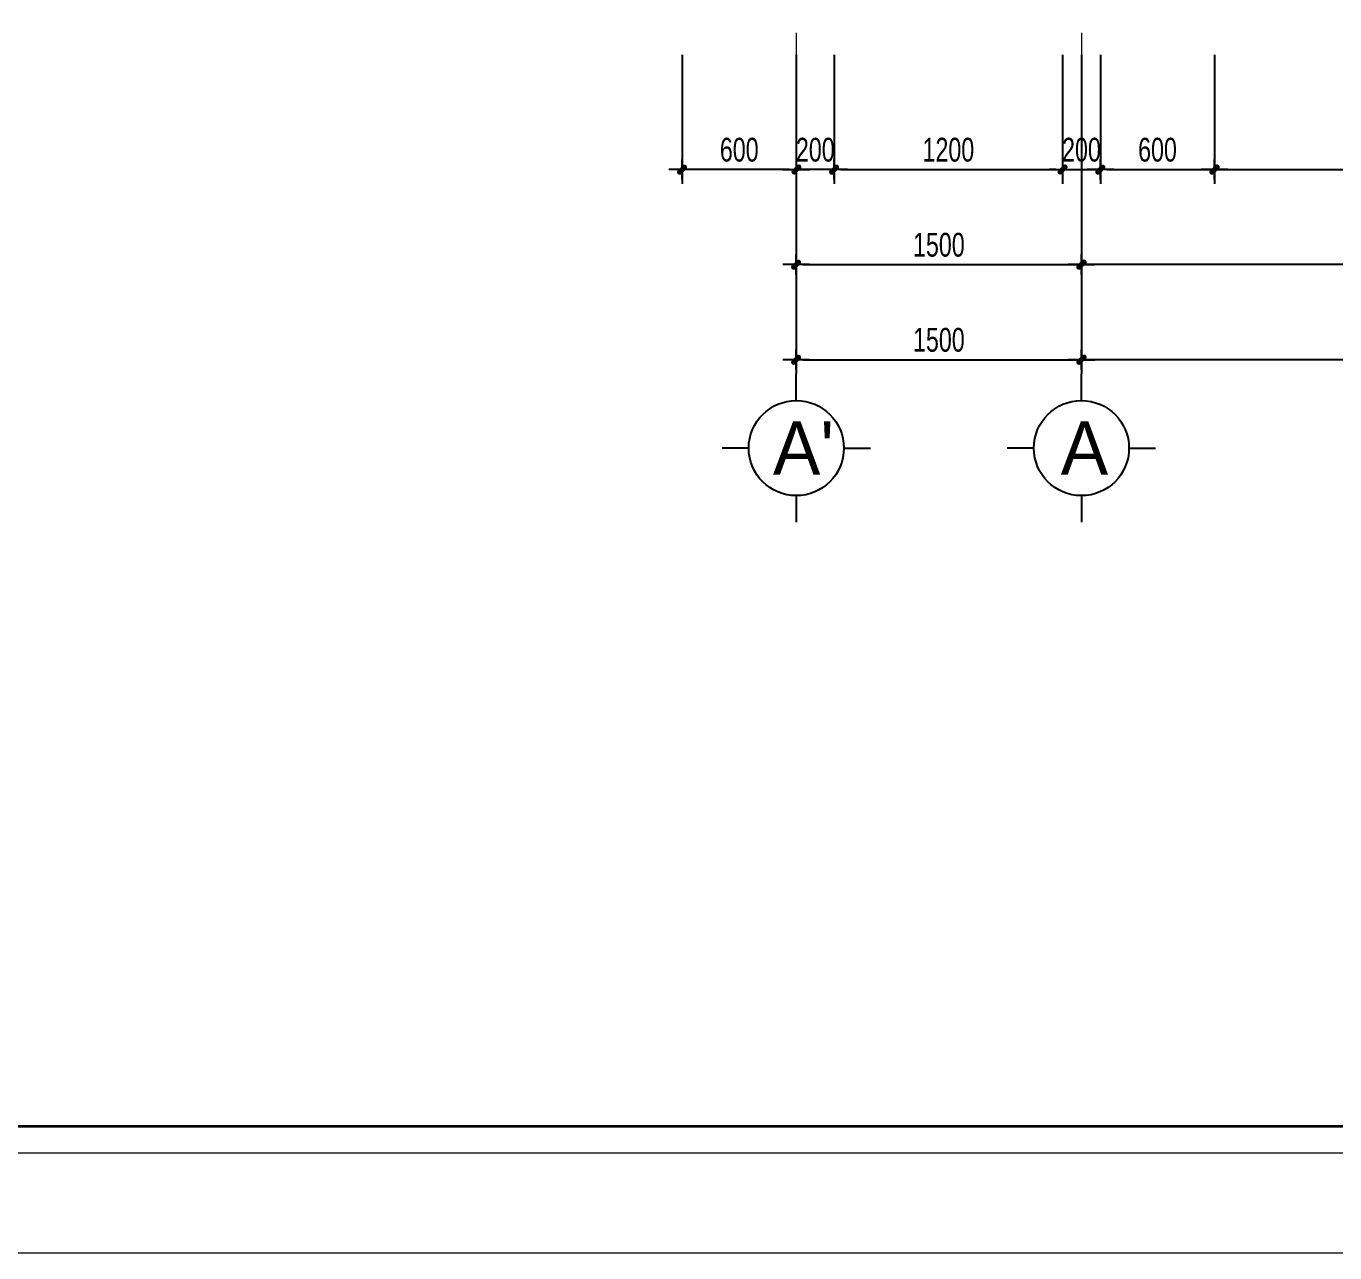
# Model space of a CAD drawing. Header units: inches. Extents: x 88947 to 296847, y 35049 to 161062.
# Drawn here: x 214185 to 221069, y 140060 to 146512 of the extents above; entities that cross this region are included whole.
import ezdxf
from ezdxf.enums import TextEntityAlignment as Align

# ---------------------------------------------------------------- set-up
doc = ezdxf.new("R2010")
doc.units = ezdxf.units.IN
doc.header["$MEASUREMENT"] = 0
doc.header["$PDMODE"] = 1
doc.linetypes.add('ACAD_ISO03W100', pattern=[30, 12, -18])
doc.linetypes.add('CENTER', pattern=[50.8, 31.75, -6.35, 6.35, -6.35])
for name, color, linetype, lineweight in [('A-Dims', 145, 'Continuous', 25), ('A-Text', 30, 'Continuous', 9), ('A-Wall', 2, 'Continuous', 35), ('DIM', 7, 'Continuous', 25), ('GHICHU', 40, 'Continuous', 18), ('KHUNG 2', 144, 'Continuous', 18), ('NETMANH', 192, 'Continuous', 18), ('TRUC', 252, 'ACAD_ISO03W100', 13)]:
    doc.layers.add(name, color=color, linetype=linetype, lineweight=lineweight)
doc.styles.add('FRANKO', font='VFRANKO.TTF')
doc.styles.add('VHELVEN', font='VHELVEN.TTF')
doc.styles.add('VNI-HELVE-CONDENSE', font='VNARIAL.TTF', dxfattribs={"width": 0.7})
doc.dimstyles.new('TAS-100', dxfattribs={"dimscale": 50, "dimtxt": 2.5, "dimasz": 0.7, "dimexe": 1.5, "dimexo": 1.5, "dimgap": 0.8, "dimtad": 1, "dimdec": 0, "dimzin": 3, "dimdsep": 46, "dimtxsty": 'VNI-HELVE-CONDENSE', "dimblk": 'TICK', "dimcen": 2.5, "dimclrt": 71, "dimazin": 2, "dimtfac": 0.75, "dimtdec": 0, "dimtix": 1, "dimtmove": 2, "dimatfit": 2, "dimldrblk": 'TICK123', "dimfxl": 1.5, "dimtolj": 1, "dimtzin": 0, "dimarcsym": 0})

# ---------------------------------------------------------------- blocks, each defined once
blk = doc.blocks.new('TICK')
at = {"layer": 'A-Dims', "color": 1}
for p, q in [((-2, 0), (2, 0)), ((0, 1.5), (0, -1.5))]:
    blk.add_line(p, q, dxfattribs=at)
at = {"layer": 'A-Dims', "color": 1, "const_width": 0.788}
blk.add_lwpolyline([(-0.33, -0.35), (0.38, 0.38)], dxfattribs=at)
at = {"layer": 'A-Dims', "color": 1, "const_width": 0.394}
for points in [[(0.24, 0.52, -0.414214), (0.52, 0.52, -1)], [(0.52, 0.52, -0.414214), (0.52, 0.24, -1)], [(-0.47, -0.21, 0.414214), (-0.47, -0.49, 1)], [(-0.47, -0.49, 0.414214), (-0.19, -0.49, 1)]]:
    blk.add_lwpolyline(points, format="xyb", dxfattribs=at)
blk = doc.blocks.new('*D1145')
at = {"layer": 'Defpoints', "color": 0}
for p in [(219635.8, 146436), (219835.8, 146436), (219835.8, 145757.5)]:
    blk.add_point(p, dxfattribs=at)
at = {"layer": 'DIM', "color": 0, "lineweight": -2}
for p, q in [((219635.8, 146361), (219635.8, 145682.5)), ((219835.8, 146361), (219835.8, 145682.5)), ((219600.8, 145757.5), (219565.8, 145757.5)), ((219635.8, 145757.5), (219835.8, 145757.5)), ((219870.8, 145757.5), (219905.8, 145757.5))]:
    blk.add_line(p, q, dxfattribs=at)
at = {"layer": 'DIM', "color": 0, "lineweight": -2, "xscale": 35, "yscale": 35, "zscale": 35}
blk.add_blockref('TICK', (219635.8, 145757.5), dxfattribs=at)
at = {"layer": 'DIM', "color": 0, "lineweight": -2, "xscale": 35, "yscale": 35, "zscale": 35, "rotation": 180}
blk.add_blockref('TICK', (219835.8, 145757.5), dxfattribs=at)
at = {"layer": 'DIM', "color": 71, "insert": (219735.8, 145861.3), "char_height": 125, "attachment_point": 5, "style": 'VNI-HELVE-CONDENSE'}
blk.add_mtext('\\A1;200', dxfattribs=at)
blk = doc.blocks.new('TICK123')
at = {"layer": 'A-Dims', "color": 1}
blk.add_lwpolyline([(0.05, 0, 0, 0.84, 0), (-2.11, 0, 8.4, 8.4, 0)], format="xyseb", dxfattribs=at)
blk = doc.blocks.new('*D1146')
at = {"layer": 'Defpoints', "color": 0}
for p in [(219835.8, 146436), (220435.8, 146436), (220435.8, 145757.5)]:
    blk.add_point(p, dxfattribs=at)
at = {"layer": 'DIM', "color": 0, "lineweight": -2}
for p, q in [((219835.8, 146361), (219835.8, 145682.5)), ((220435.8, 146361), (220435.8, 145682.5)), ((219870.8, 145757.5), (220400.8, 145757.5))]:
    blk.add_line(p, q, dxfattribs=at)
at = {"layer": 'DIM', "color": 0, "lineweight": -2, "xscale": 35, "yscale": 35, "zscale": 35, "rotation": 180}
blk.add_blockref('TICK', (219835.8, 145757.5), dxfattribs=at)
at = {"layer": 'DIM', "color": 0, "lineweight": -2, "xscale": 35, "yscale": 35, "zscale": 35}
blk.add_blockref('TICK', (220435.8, 145757.5), dxfattribs=at)
at = {"layer": 'DIM', "color": 71, "insert": (220135.8, 145861.3), "char_height": 125, "attachment_point": 5, "style": 'VNI-HELVE-CONDENSE'}
blk.add_mtext('\\A1;600', dxfattribs=at)
blk = doc.blocks.new('*D1156')
at = {"layer": 'Defpoints', "color": 0}
for p in [(219735.8, 146436), (224735.8, 146436), (219735.8, 145257.5)]:
    blk.add_point(p, dxfattribs=at)
at = {"layer": 'DIM', "color": 0, "lineweight": -2}
for p, q in [((219735.8, 146361), (219735.8, 145182.5)), ((224735.8, 146361), (224735.8, 145182.5)), ((224700.8, 145257.5), (219770.8, 145257.5))]:
    blk.add_line(p, q, dxfattribs=at)
at = {"layer": 'DIM', "color": 0, "lineweight": -2, "xscale": 35, "yscale": 35, "zscale": 35, "rotation": 180}
blk.add_blockref('TICK', (219735.8, 145257.5), dxfattribs=at)
at = {"layer": 'DIM', "color": 0, "lineweight": -2, "xscale": 35, "yscale": 35, "zscale": 35}
blk.add_blockref('TICK', (224735.8, 145257.5), dxfattribs=at)
at = {"layer": 'DIM', "color": 71, "insert": (222235.8, 145361.3), "char_height": 125, "attachment_point": 5, "style": 'VNI-HELVE-CONDENSE'}
blk.add_mtext('\\A1;5000', dxfattribs=at)
blk = doc.blocks.new('*D1157')
at = {"layer": 'Defpoints', "color": 0}
for p in [(219735.8, 146436), (226235.8, 146436), (219735.8, 144757.5)]:
    blk.add_point(p, dxfattribs=at)
at = {"layer": 'DIM', "color": 0, "lineweight": -2}
for p, q in [((219735.8, 146361), (219735.8, 144682.5)), ((226235.8, 146361), (226235.8, 144682.5)), ((226200.8, 144757.5), (219770.8, 144757.5))]:
    blk.add_line(p, q, dxfattribs=at)
at = {"layer": 'DIM', "color": 0, "lineweight": -2, "xscale": 35, "yscale": 35, "zscale": 35, "rotation": 180}
blk.add_blockref('TICK', (219735.8, 144757.5), dxfattribs=at)
at = {"layer": 'DIM', "color": 0, "lineweight": -2, "xscale": 35, "yscale": 35, "zscale": 35}
blk.add_blockref('TICK', (226235.8, 144757.5), dxfattribs=at)
at = {"layer": 'DIM', "color": 71, "insert": (222985.8, 144861.3), "char_height": 125, "attachment_point": 5, "style": 'VNI-HELVE-CONDENSE'}
blk.add_mtext('\\A1;6500', dxfattribs=at)
blk = doc.blocks.new('khung ten')
at = {"layer": 'A-Wall', "ltscale": 0.7}
blk.add_lwpolyline([(267204.1, -219099.4), (305804.1, -219099.4), (305804.1, -190799.4), (267204.1, -190799.4)], close=True, dxfattribs=at)
at = {"layer": 'KHUNG 2', "ltscale": 0.7}
blk.add_lwpolyline([(267004.1, -219299.4), (306004.1, -219299.4), (306004.1, -190599.4), (267004.1, -190599.4)], close=True, dxfattribs=at)
at = {"layer": 'NETMANH', "ltscale": 0.7}
blk.add_lwpolyline([(265004.1, -220042.3), (307004.1, -220042.3), (307004.1, -190342.3), (265004.1, -190342.3)], close=True, dxfattribs=at)
blk = doc.blocks.new('TRUCCOT')
for p, q in [((0, -140), (0, 0)), ((-250, -390), (-390, -390)), ((250, -390), (390, -390)), ((0, -640), (0, -780))]:
    blk.add_line(p, q)
blk.add_circle((0, -390), 250)
at = {"layer": 'GHICHU', "style": 'VHELVEN'}
blk.add_attdef('TRUC', text='', height=280, dxfattribs=at).set_placement((0, -390), align=Align.MIDDLE_CENTER)
blk = doc.blocks.new('*D2431')
at = {"layer": 'Defpoints', "color": 0}
for p in [(218435.8, 146436), (219635.8, 146436), (219635.8, 145757.5)]:
    blk.add_point(p, dxfattribs=at)
at = {"layer": 'DIM', "color": 0, "lineweight": -2}
for p, q in [((218435.8, 146361), (218435.8, 145682.5)), ((219635.8, 146361), (219635.8, 145682.5)), ((218470.8, 145757.5), (219600.8, 145757.5))]:
    blk.add_line(p, q, dxfattribs=at)
at = {"layer": 'DIM', "color": 0, "lineweight": -2, "xscale": 35, "yscale": 35, "zscale": 35, "rotation": 180}
blk.add_blockref('TICK', (218435.8, 145757.5), dxfattribs=at)
at = {"layer": 'DIM', "color": 0, "lineweight": -2, "xscale": 35, "yscale": 35, "zscale": 35}
blk.add_blockref('TICK', (219635.8, 145757.5), dxfattribs=at)
at = {"layer": 'DIM', "color": 71, "insert": (219035.8, 145861.3), "char_height": 125, "attachment_point": 5, "style": 'VNI-HELVE-CONDENSE'}
blk.add_mtext('\\A1;1200', dxfattribs=at)
blk = doc.blocks.new('*D2432')
at = {"layer": 'Defpoints', "color": 0}
for p in [(218235.8, 146436), (218435.8, 146436), (218235.8, 145757.5)]:
    blk.add_point(p, dxfattribs=at)
at = {"layer": 'DIM', "color": 0, "lineweight": -2}
for p, q in [((218235.8, 146361), (218235.8, 145682.5)), ((218435.8, 146361), (218435.8, 145682.5)), ((218200.8, 145757.5), (218165.8, 145757.5)), ((218435.8, 145757.5), (218235.8, 145757.5)), ((218470.8, 145757.5), (218505.8, 145757.5))]:
    blk.add_line(p, q, dxfattribs=at)
at = {"layer": 'DIM', "color": 0, "lineweight": -2, "xscale": 35, "yscale": 35, "zscale": 35}
blk.add_blockref('TICK', (218235.8, 145757.5), dxfattribs=at)
at = {"layer": 'DIM', "color": 0, "lineweight": -2, "xscale": 35, "yscale": 35, "zscale": 35, "rotation": 180}
blk.add_blockref('TICK', (218435.8, 145757.5), dxfattribs=at)
at = {"layer": 'DIM', "color": 71, "insert": (218335.8, 145861.3), "char_height": 125, "attachment_point": 5, "style": 'VNI-HELVE-CONDENSE'}
blk.add_mtext('\\A1;200', dxfattribs=at)
blk = doc.blocks.new('*D2433')
at = {"layer": 'Defpoints', "color": 0}
for p in [(217635.8, 146436), (218235.8, 146436), (217635.8, 145757.5)]:
    blk.add_point(p, dxfattribs=at)
at = {"layer": 'DIM', "color": 0, "lineweight": -2}
for p, q in [((217635.8, 146361), (217635.8, 145682.5)), ((218235.8, 146361), (218235.8, 145682.5)), ((218200.8, 145757.5), (217670.8, 145757.5))]:
    blk.add_line(p, q, dxfattribs=at)
at = {"layer": 'DIM', "color": 0, "lineweight": -2, "xscale": 35, "yscale": 35, "zscale": 35, "rotation": 180}
blk.add_blockref('TICK', (217635.8, 145757.5), dxfattribs=at)
at = {"layer": 'DIM', "color": 0, "lineweight": -2, "xscale": 35, "yscale": 35, "zscale": 35}
blk.add_blockref('TICK', (218235.8, 145757.5), dxfattribs=at)
at = {"layer": 'DIM', "color": 71, "insert": (217935.8, 145861.3), "char_height": 125, "attachment_point": 5, "style": 'VNI-HELVE-CONDENSE'}
blk.add_mtext('\\A1;600', dxfattribs=at)
blk = doc.blocks.new('*D2434')
at = {"layer": 'Defpoints', "color": 0}
for p in [(218235.8, 146436), (219735.8, 146436), (219735.8, 145257.5)]:
    blk.add_point(p, dxfattribs=at)
at = {"layer": 'DIM', "color": 0, "lineweight": -2}
for p, q in [((218235.8, 146361), (218235.8, 145182.5)), ((219735.8, 146361), (219735.8, 145182.5)), ((218270.8, 145257.5), (219700.8, 145257.5))]:
    blk.add_line(p, q, dxfattribs=at)
at = {"layer": 'DIM', "color": 0, "lineweight": -2, "xscale": 35, "yscale": 35, "zscale": 35, "rotation": 180}
blk.add_blockref('TICK', (218235.8, 145257.5), dxfattribs=at)
at = {"layer": 'DIM', "color": 0, "lineweight": -2, "xscale": 35, "yscale": 35, "zscale": 35}
blk.add_blockref('TICK', (219735.8, 145257.5), dxfattribs=at)
at = {"layer": 'DIM', "color": 71, "insert": (218985.8, 145361.3), "char_height": 125, "attachment_point": 5, "style": 'VNI-HELVE-CONDENSE'}
blk.add_mtext('\\A1;1500', dxfattribs=at)
blk = doc.blocks.new('*D2435')
at = {"layer": 'Defpoints', "color": 0}
for p in [(218235.8, 146436), (219735.8, 146436), (219735.8, 144757.5)]:
    blk.add_point(p, dxfattribs=at)
at = {"layer": 'DIM', "color": 0, "lineweight": -2}
for p, q in [((218235.8, 146361), (218235.8, 144682.5)), ((219735.8, 146361), (219735.8, 144682.5)), ((218270.8, 144757.5), (219700.8, 144757.5))]:
    blk.add_line(p, q, dxfattribs=at)
at = {"layer": 'DIM', "color": 0, "lineweight": -2, "xscale": 35, "yscale": 35, "zscale": 35, "rotation": 180}
blk.add_blockref('TICK', (218235.8, 144757.5), dxfattribs=at)
at = {"layer": 'DIM', "color": 0, "lineweight": -2, "xscale": 35, "yscale": 35, "zscale": 35}
blk.add_blockref('TICK', (219735.8, 144757.5), dxfattribs=at)
at = {"layer": 'DIM', "color": 71, "insert": (218985.8, 144861.3), "char_height": 125, "attachment_point": 5, "style": 'VNI-HELVE-CONDENSE'}
blk.add_mtext('\\A1;1500', dxfattribs=at)
blk = doc.blocks.new('*D3950')
at = {"layer": 'Defpoints', "color": 0}
for p in [(219735.8, 146436), (224735.8, 146436), (219735.8, 145257.5)]:
    blk.add_point(p, dxfattribs=at)
at = {"layer": 'DIM', "color": 0, "lineweight": -2}
for p, q in [((219735.8, 146361), (219735.8, 145182.5)), ((224735.8, 146361), (224735.8, 145182.5)), ((224700.8, 145257.5), (219770.8, 145257.5))]:
    blk.add_line(p, q, dxfattribs=at)
at = {"layer": 'DIM', "color": 0, "lineweight": -2, "xscale": 35, "yscale": 35, "zscale": 35, "rotation": 180}
blk.add_blockref('TICK', (219735.8, 145257.5), dxfattribs=at)
at = {"layer": 'DIM', "color": 0, "lineweight": -2, "xscale": 35, "yscale": 35, "zscale": 35}
blk.add_blockref('TICK', (224735.8, 145257.5), dxfattribs=at)
at = {"layer": 'DIM', "color": 71, "insert": (222235.8, 145361.3), "char_height": 125, "attachment_point": 5, "style": 'VNI-HELVE-CONDENSE'}
blk.add_mtext('\\A1;5000', dxfattribs=at)
blk = doc.blocks.new('*D4064')
at = {"layer": 'Defpoints', "color": 0}
for p in [(220435.8, 146436), (223385.8, 146436), (223385.8, 145757.5)]:
    blk.add_point(p, dxfattribs=at)
at = {"layer": 'DIM', "color": 0, "lineweight": -2}
for p, q in [((220435.8, 146361), (220435.8, 145682.5)), ((223385.8, 146361), (223385.8, 145682.5)), ((220470.8, 145757.5), (223350.8, 145757.5))]:
    blk.add_line(p, q, dxfattribs=at)
at = {"layer": 'DIM', "color": 0, "lineweight": -2, "xscale": 35, "yscale": 35, "zscale": 35, "rotation": 180}
blk.add_blockref('TICK', (220435.8, 145757.5), dxfattribs=at)
at = {"layer": 'DIM', "color": 0, "lineweight": -2, "xscale": 35, "yscale": 35, "zscale": 35}
blk.add_blockref('TICK', (223385.8, 145757.5), dxfattribs=at)
at = {"layer": 'DIM', "color": 71, "insert": (221910.8, 145861.3), "char_height": 125, "attachment_point": 5, "style": 'VNI-HELVE-CONDENSE'}
blk.add_mtext('\\A1;2950', dxfattribs=at)

msp = doc.modelspace()

# ---------------------------------------------------------------- linework, layer by layer
at = {"layer": 'TRUC', "linetype": 'CENTER', "ltscale": 20}
for points in [[(218235.8, 157399.1), (218235.8, 145872.1)], [(219735.8, 157399.1), (219735.8, 145872.1)]]:
    msp.add_lwpolyline(points, dxfattribs=at)

# ---------------------------------------------------------------- block references
at = {"layer": 'A-Text', "xscale": 0.7071428571362048, "yscale": 0.7071428573544836, "zscale": 0.7071428573664265}
msp.add_blockref('khung ten', (20351.5, 295661.3), dxfattribs=at)
at = {"layer": 'DIM'}
ref = msp.add_blockref('TRUCCOT', (218235.8, 144682.5), dxfattribs=at)
ref.add_attrib('TRUC', "A'", dxfattribs={"layer": 'GHICHU', "height": 280, "style": 'FRANKO'}).set_placement((218273.5, 144292.5), align=Align.MIDDLE_CENTER)
ref = msp.add_blockref('TRUCCOT', (218235.8, 144682.5), dxfattribs=at)
ref.add_attrib('TRUC', "A'", dxfattribs={"layer": 'GHICHU', "height": 280, "style": 'FRANKO'}).set_placement((218273.5, 144292.5), align=Align.MIDDLE_CENTER)
ref = msp.add_blockref('TRUCCOT', (219735.8, 144682.5), dxfattribs=at)
ref.add_attrib('TRUC', 'A', dxfattribs={"layer": 'GHICHU', "height": 280, "style": 'FRANKO'}).set_placement((219751.5, 144292.5), align=Align.MIDDLE_CENTER)
ref = msp.add_blockref('TRUCCOT', (219735.8, 144682.5), dxfattribs=at)
ref.add_attrib('TRUC', 'A', dxfattribs={"layer": 'GHICHU', "height": 280, "style": 'FRANKO'}).set_placement((219751.5, 144292.5), align=Align.MIDDLE_CENTER)

# ---------------------------------------------------------------- dimensions: what is measured, and where the dimension line sits
for base, p1, p2, picture, middle in [((217635.8, 145757.5), (218235.8, 146436), (217635.8, 146436), '*D2433', (217935.8, 145861.3)), ((218235.8, 145757.5), (218435.8, 146436), (218235.8, 146436), '*D2432', (218335.8, 145861.3)), ((219735.8, 145257.5), (218235.8, 146436), (219735.8, 146436), '*D2434', (218985.8, 145361.3)), ((219735.8, 144757.5), (218235.8, 146436), (219735.8, 146436), '*D2435', (218985.8, 144861.3)), ((219635.8, 145757.5), (218435.8, 146436), (219635.8, 146436), '*D2431', (219035.8, 145861.3)), ((219835.8, 145757.5), (219635.8, 146436), (219835.8, 146436), '*D1145', (219735.8, 145861.3)), ((219735.8, 145257.5), (224735.8, 146436), (219735.8, 146436), '*D1156', (222235.8, 145361.3)), ((219735.8, 144757.5), (226235.8, 146436), (219735.8, 146436), '*D1157', (222985.8, 144861.3)), ((219735.8, 145257.5), (224735.8, 146436), (219735.8, 146436), '*D3950', (222235.8, 145361.3)), ((220435.8, 145757.5), (219835.8, 146436), (220435.8, 146436), '*D1146', (220135.8, 145861.3)), ((223385.8, 145757.5), (220435.8, 146436), (223385.8, 146436), '*D4064', (221910.8, 145861.3))]:
    dim = msp.add_linear_dim(base=base, p1=p1, p2=p2, dimstyle='TAS-100', dxfattribs=at)
    dim.commit()
    dim.dimension.update_dxf_attribs({"geometry": picture, "text_midpoint": middle})

doc.saveas('drawing.dxf')
